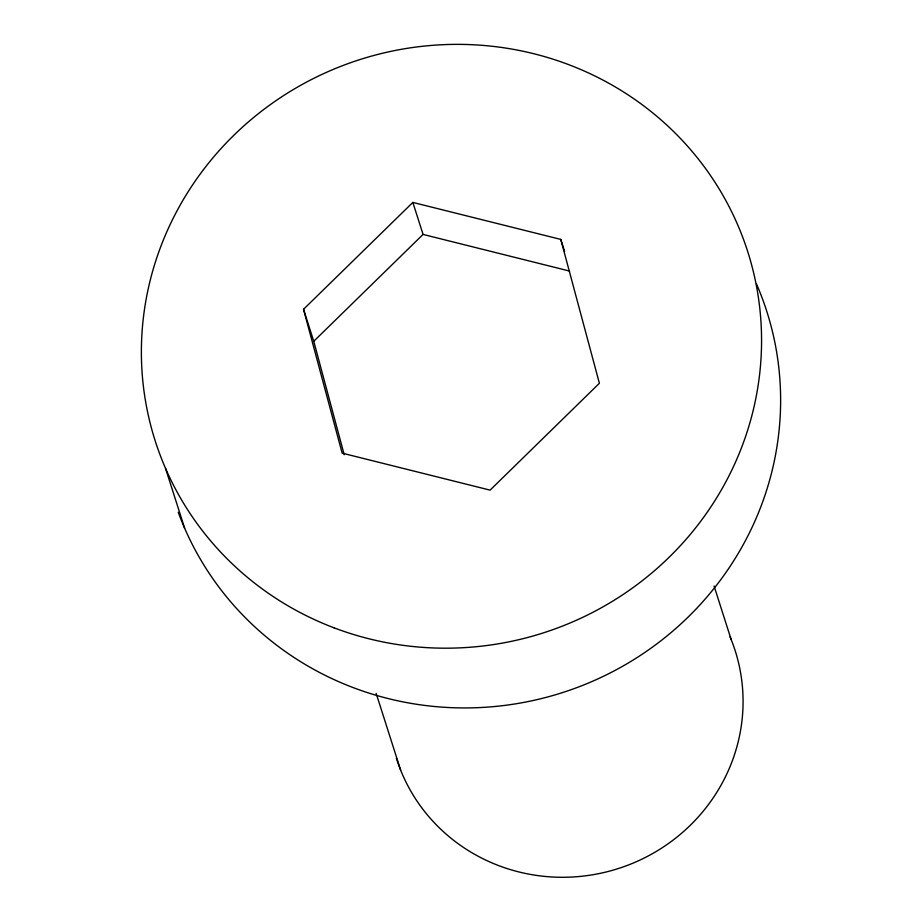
<?xml version="1.0" encoding="UTF-8"?>
<svg xmlns="http://www.w3.org/2000/svg" width="922" height="922" viewBox="0 0 922 922"><rect width="100%" height="100%" fill="white"/><g stroke="black" fill="none" stroke-linecap="round" stroke-linejoin="round"><path stroke-width="1.38" d="M560.772 239.409L599.392 383.264L490.089 490.135L342.154 453.14L303.534 309.285L412.849 202.425L560.772 239.409L564.61 251.418M344.206 454.719L313.757 341.29L423.06 234.43L569.6 271.068M714.066 585.989L731.123 639.43M412.849 202.425L423.06 234.43M303.534 309.285L313.757 341.29M376.141 693.356L400.632 770.089M165.545 468.411L184.619 528.156M756.455 283.895A311.002 300.964 -17.7 0 1 582.393 685.484A311.002 300.964 -17.7 0 1 178.257 512.275M730.063 636.848A177.715 171.976 -17.7 0 1 625.093 866.231A177.715 171.976 -17.7 0 1 396.379 758.207M334.167 627.87A311.002 300.964 -17.7 0 0 758.714 299.765A311.002 300.964 -17.7 0 0 261.525 111.193A311.002 300.964 -17.7 0 0 334.167 627.87"/></g></svg>
